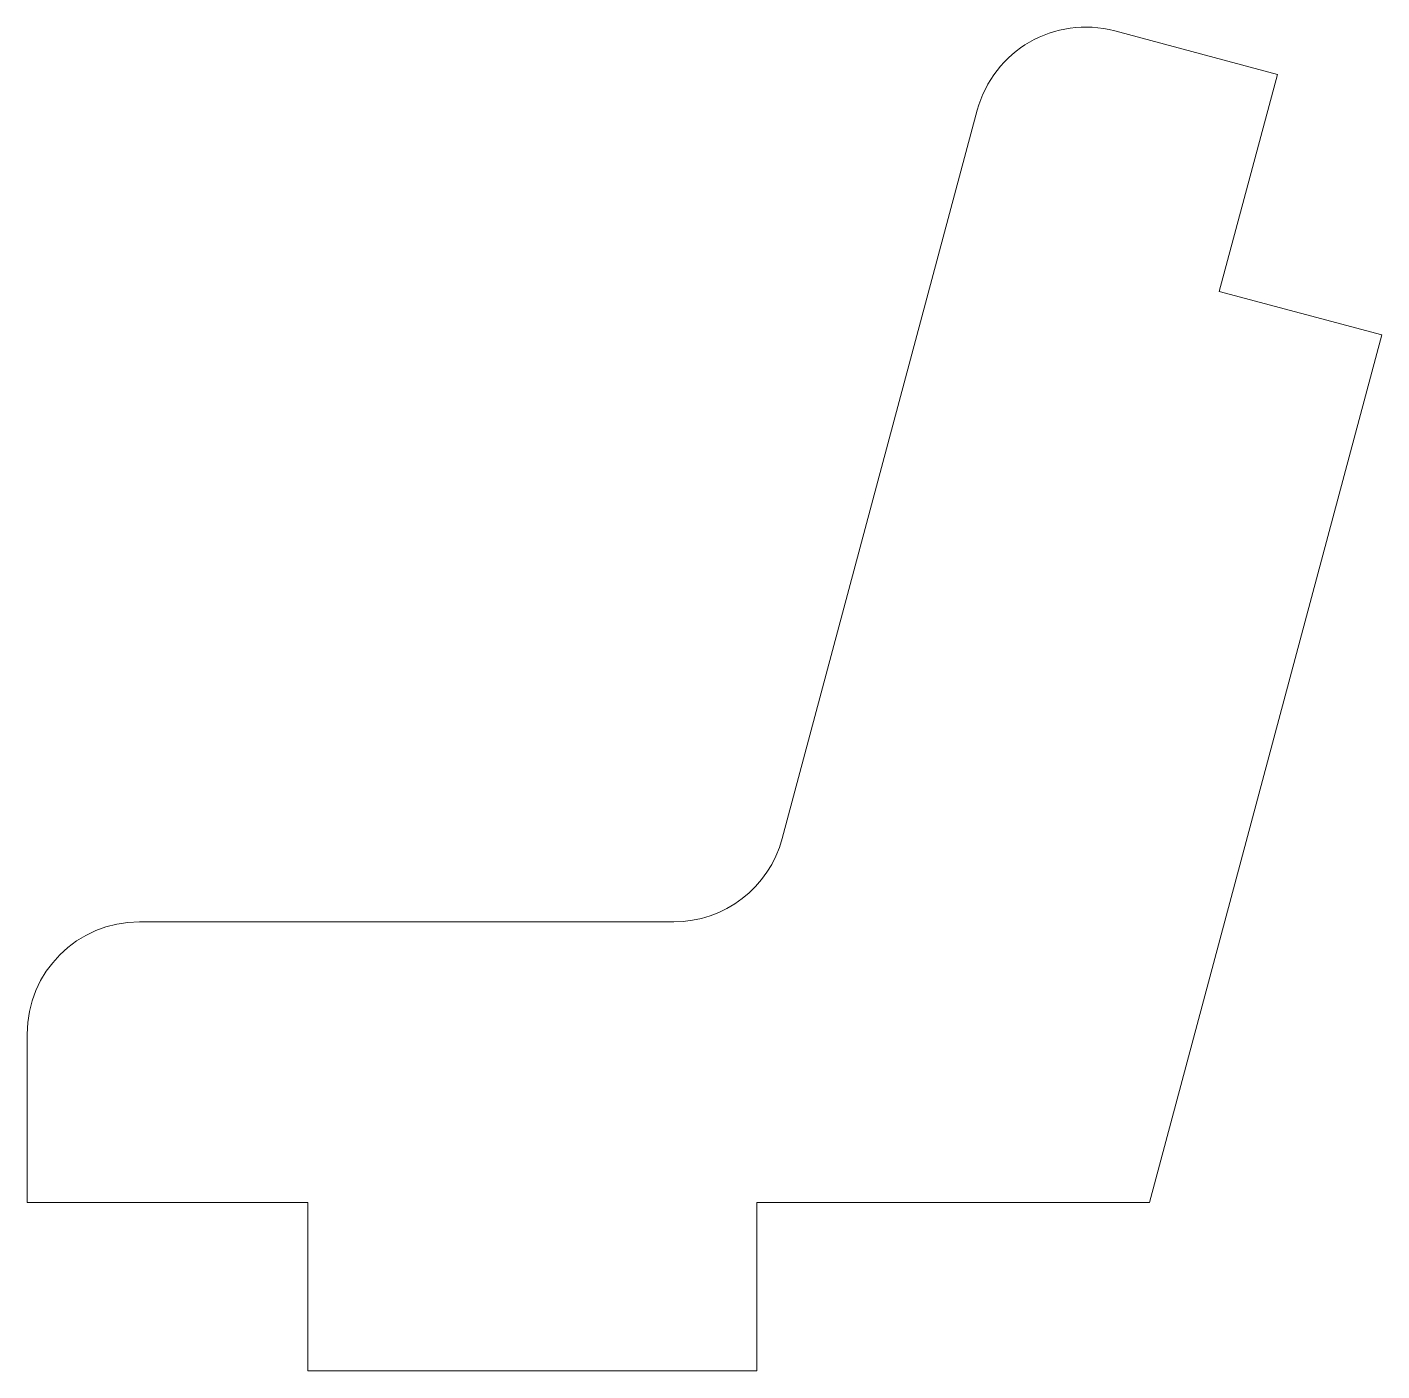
# Model space of a CAD drawing. Header units: millimetres. Extents: x -20.5 to 3.6, y -15.7 to 8.2.
import ezdxf

# ---------------------------------------------------------------- set-up
doc = ezdxf.new("R2010")
doc.units = ezdxf.units.MM

msp = doc.modelspace()

# ---------------------------------------------------------------- linework, layer by layer
at = {"color": 7, "linetype": 'Continuous', "lineweight": 15}
for p, q in [((1.778, 7.39), (-1.12, 8.166)), ((0.743, 3.526), (1.778, 7.39)), ((-3.569, 6.752), (-7.046, -6.223)), ((3.641, 2.75), (0.743, 3.526)), ((-0.5, -12.705), (3.641, 2.75)), ((-8.977, -7.705), (-18.5, -7.705)), ((-20.5, -9.705), (-20.5, -12.705)), ((-20.5, -12.705), (-15.5, -12.705)), ((-15.5, -12.705), (-15.5, -15.705)), ((-7.5, -15.705), (-7.5, -12.705)), ((-7.5, -12.705), (-0.5, -12.705)), ((-15.5, -15.705), (-7.5, -15.705))]:
    msp.add_line(p, q, dxfattribs=at)
for centre, start, end in [((-1.637, 6.234), 75, 165), ((-8.977, -5.705), 270, 345), ((-18.5, -9.705), 90, 180)]:
    msp.add_arc(centre, 2, start, end, dxfattribs=at)

doc.saveas('drawing.dxf')
